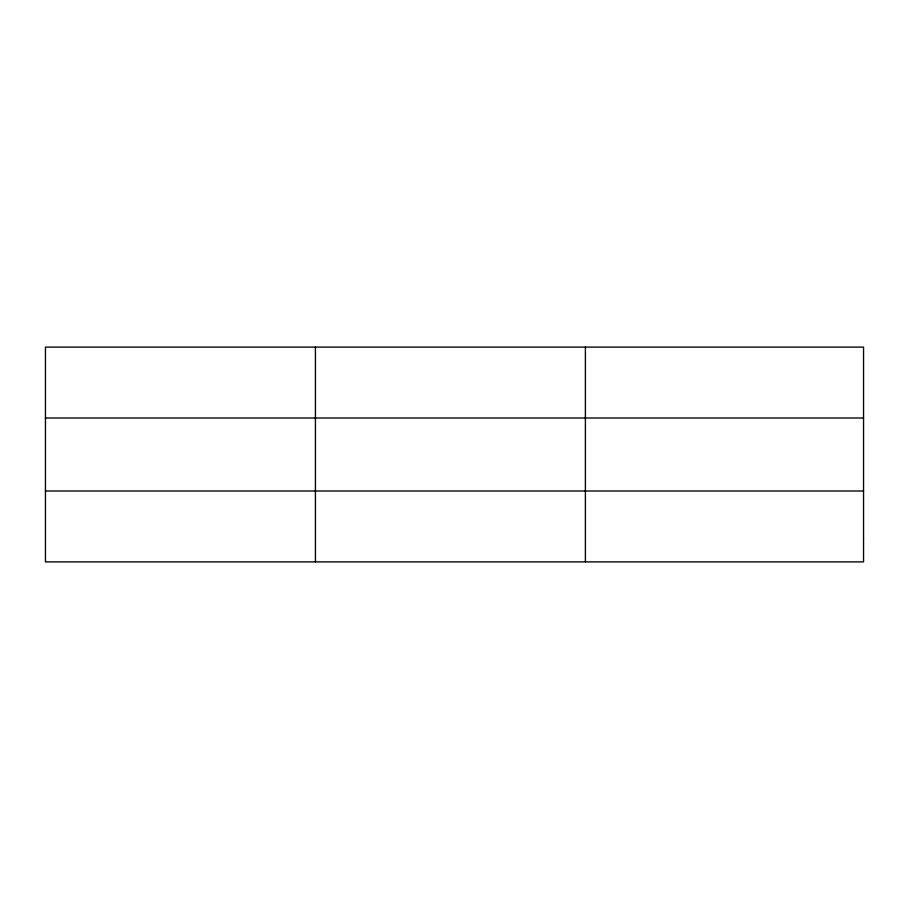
<?xml version="1.0" encoding="UTF-8"?>
<svg xmlns="http://www.w3.org/2000/svg" width="909" height="909" viewBox="0 0 909 909"><rect width="100%" height="100%" fill="white"/><g stroke="black" fill="none" stroke-linecap="round" stroke-linejoin="round"><path stroke-width="1.36" d="M315.423 347.113L315.423 561.887M585.396 347.113L585.396 561.887M45.45 417.992L863.55 417.992M45.45 491.008L863.55 491.008M863.55 538.264L863.55 561.887L45.45 561.887L45.45 347.113L863.55 347.113L863.55 538.264"/></g></svg>
